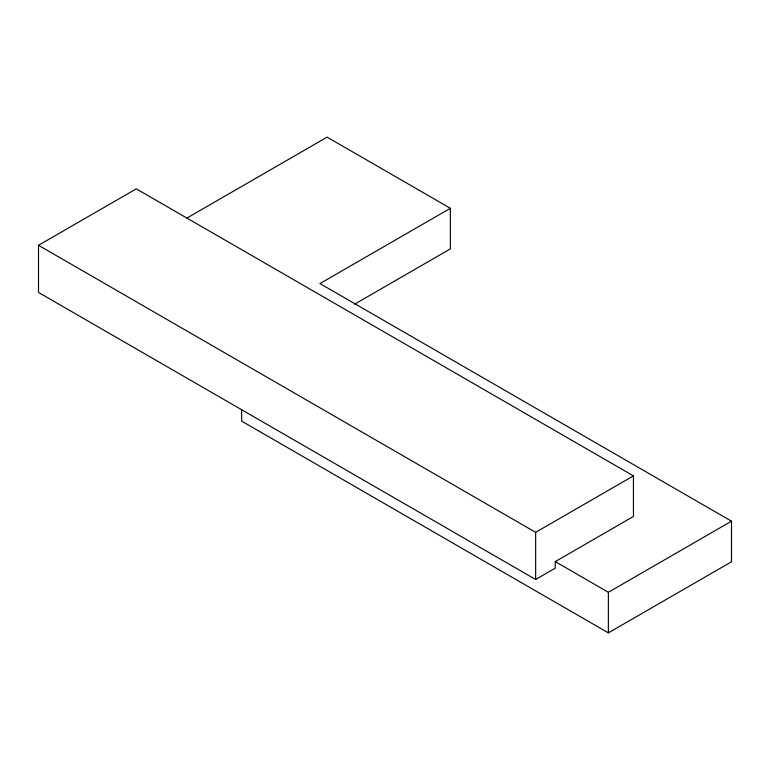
<?xml version="1.0" encoding="UTF-8"?>
<svg xmlns="http://www.w3.org/2000/svg" width="770" height="770" viewBox="0 0 770 770"><rect width="100%" height="100%" fill="white"/><g stroke="black" fill="none" stroke-linecap="round" stroke-linejoin="round"><path stroke-width="1.16" d="M38.5 245.303L136.29 188.843L633.441 475.879L633.441 516.468L555.257 561.609L555.257 568.154L535.65 579.473L38.5 292.446L38.5 245.303L535.65 532.33L633.441 475.879M187.033 218.006L327.096 137.137L450.354 208.295L450.354 248.893L354.566 304.189M450.354 208.295L319.954 283.581L731.5 521.184L731.5 561.782L608.377 632.863L241.665 421.142L241.665 409.409M555.257 561.609L608.377 592.274L731.5 521.184M608.377 592.274L608.377 632.863M535.65 532.33L535.65 579.473"/></g></svg>
